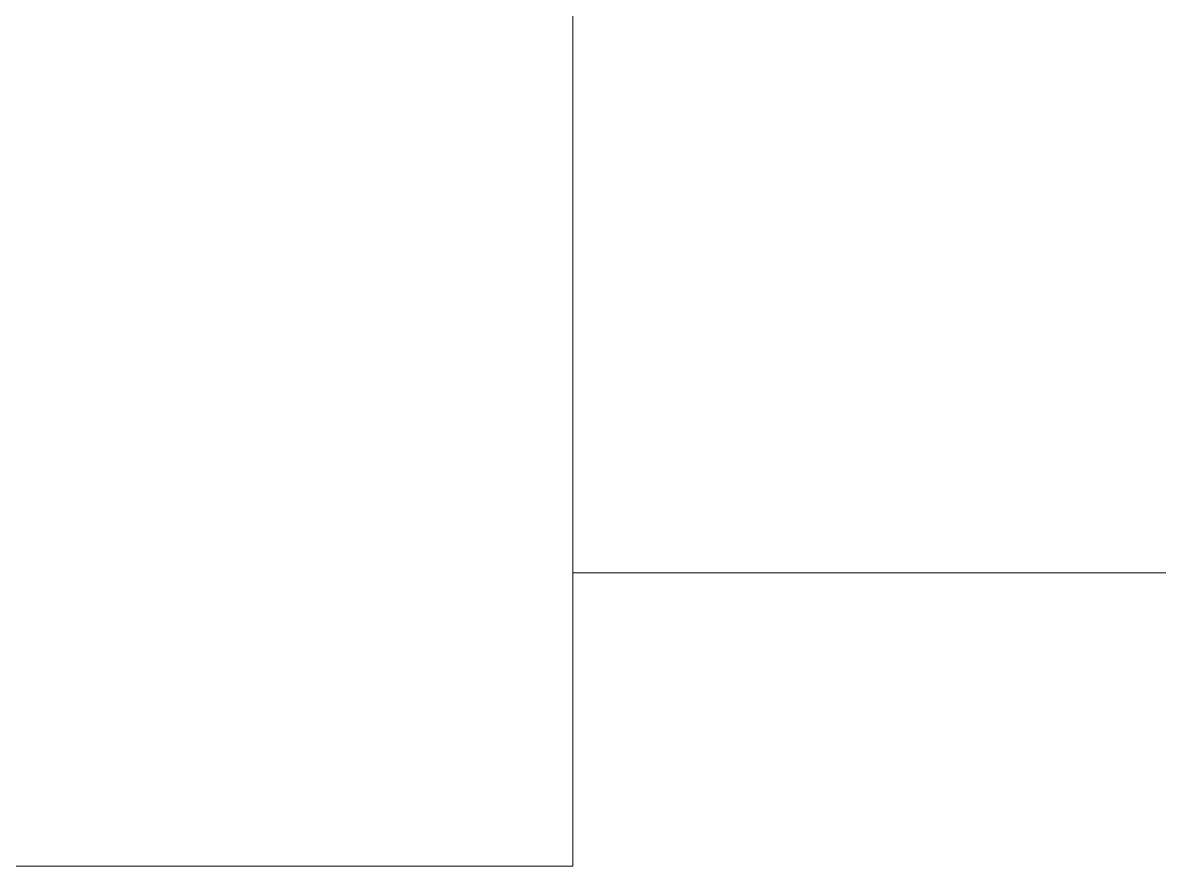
# Model space of a CAD drawing. Header units: millimetres. Extents: x -177800 to -26107, y -132450 to -18386.
# Drawn here: x -166605.1 to -166411.4, y -130342.4 to -130198.6 of the extents above; entities that cross this region are included whole.
import ezdxf

# ---------------------------------------------------------------- set-up
doc = ezdxf.new("R2010")
doc.units = ezdxf.units.MM
doc.layers.add('0-1', color=7, linetype='Continuous', lineweight=5)
doc.layers.add('A-_WALL----_H-1', color=7, linetype='Continuous', lineweight=9)
doc.layers.add('A-_WALLPRTN_E-1', color=6, linetype='Continuous', lineweight=18, true_color=0xff00ff)
pattern_1 = [(45, (0, 0), (-445.5048, 445.5048), []), (45, (445.5, 0), (-445.5048, 445.5048), [315.019, -157.51])]

# ---------------------------------------------------------------- blocks, each defined once
blk = doc.blocks.new('1599_DB_A_BLK3_1STGD_R21_rvt-1-BLK 2 UPPER ROOF PLAN')
at = {"layer": 'A-_WALL----_H-1'}
h = blk.add_hatch(dxfattribs=at)
h.set_pattern_fill('FP_16', color=256, style=0, pattern_type=2)
h.set_pattern_definition(pattern_1)
h.paths.add_polyline_path([(-166511.37, -130342.37), (-166511.37, -130142.37), (-167961.37, -130142.37), (-167961.37, -130277.37), (-168011.37, -130277.37), (-168011.37, -130342.37), (-166523.46, -130342.37)])
h = blk.add_hatch(dxfattribs=at)
h.set_pattern_fill('FP_16', color=256, style=0, pattern_type=2)
h.set_pattern_definition(pattern_1)
h.paths.add_polyline_path([(-164294.15, -130292.37), (-162686.37, -130292.37), (-162686.37, -130142.37), (-162986.37, -130142.37), (-162986.37, -130277.37), (-166411.37, -130277.37), (-166411.37, -130142.37), (-166511.37, -130142.37), (-166511.37, -130292.37), (-166411.37, -130292.37)])
h.paths.add_polyline_path([(-161111.37, -130292.37), (-160586.37, -130292.37), (-160586.37, -130142.37), (-161111.37, -130142.37), (-161111.37, -130277.37)])
at = {"layer": 'A-_WALLPRTN_E-1'}
for p, q in [((-166511.37, -130142.37), (-166511.37, -130292.37)), ((-166511.37, -130142.37), (-166511.37, -130342.37)), ((-166511.37, -130292.37), (-162686.37, -130292.37)), ((-166511.37, -130342.37), (-168011.37, -130342.37))]:
    blk.add_line(p, q, dxfattribs=at)

msp = doc.modelspace()

# ---------------------------------------------------------------- block references
at = {"layer": '0-1'}
msp.add_blockref('1599_DB_A_BLK3_1STGD_R21_rvt-1-BLK 2 UPPER ROOF PLAN', (0, 0), dxfattribs=at)

doc.saveas('drawing.dxf')
